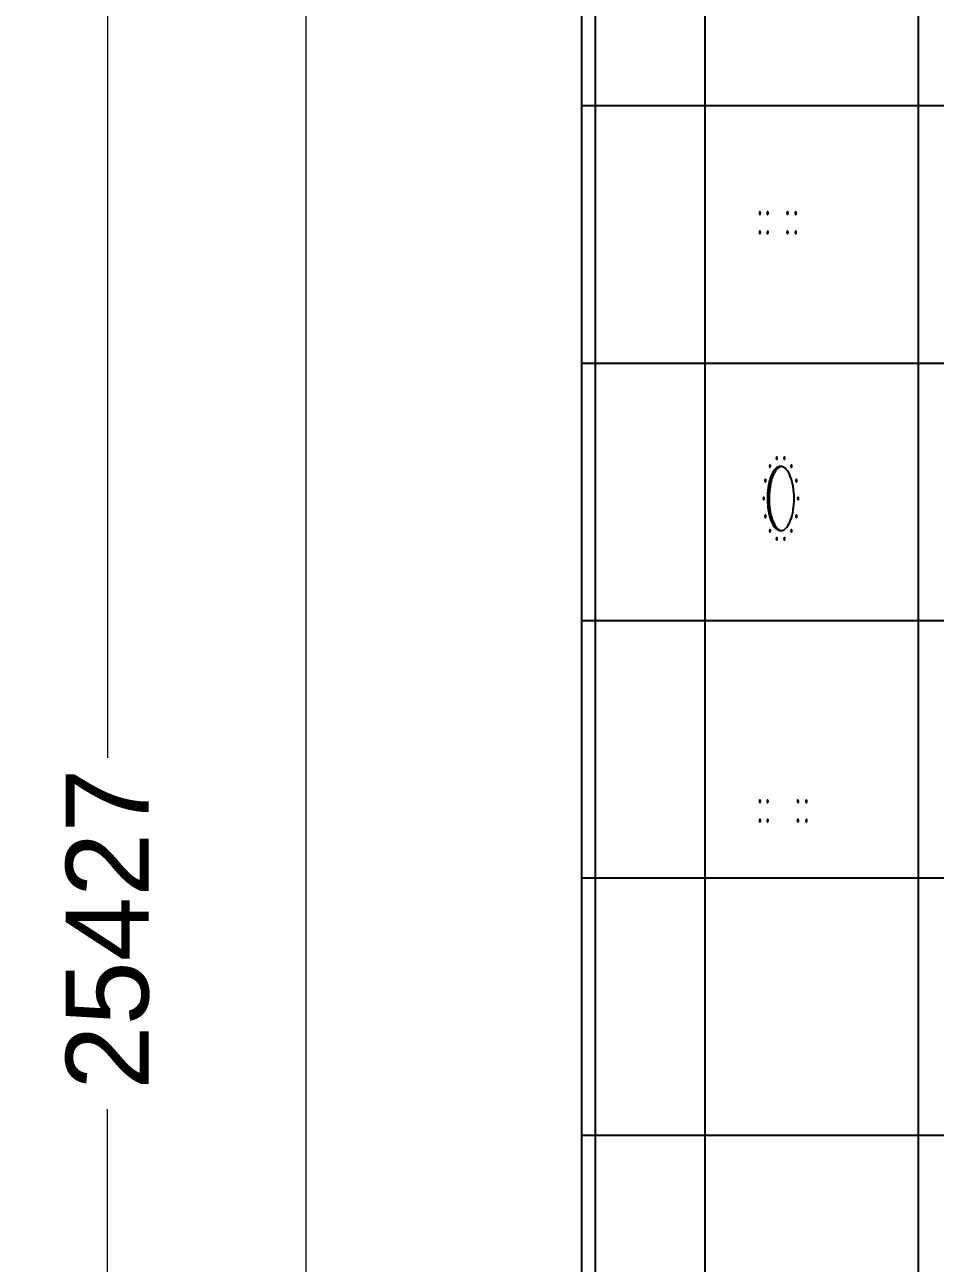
# Model space of a CAD drawing. Header units: millimetres. Extents: x 0 to 126150, y 0 to 89100.
# Drawn here: x 61402 to 66354, y 43516 to 50253 of the extents above; entities that cross this region are included whole.
import ezdxf

# ---------------------------------------------------------------- set-up
doc = ezdxf.new("R2010")
doc.units = ezdxf.units.MM
doc.header["$LTSCALE"] = 150
doc.layers.add('Dimension', color=7, linetype='Continuous', lineweight=18, true_color=0x969696)
doc.layers.add('Visible', color=7, linetype='Continuous', lineweight=25)
doc.layers.add('Visible Narrow', color=7, linetype='Continuous', lineweight=18)
doc.styles.add('Title', font='arial.ttf')
doc.dimstyles.new('Default - Method 2b', dxfattribs={"dimscale": 150, "dimtxt": 3, "dimasz": 2.5, "dimexe": 3, "dimexo": 0.5, "dimgap": 0.7, "dimtad": 0, "dimtoh": 1, "dimdec": 1, "dimrnd": 1e-08, "dimtxsty": 'Title', "dimcen": 0.09, "dimdle": 10, "dimclrd": 256, "dimclre": 256, "dimclrt": 7, "dimadec": 0, "dimazin": 2, "dimtfac": 0.833333, "dimtdec": 1, "dimtmove": 0, "dimatfit": 3, "dimfxl": 1, "dimtolj": 1, "dimlwd": -1, "dimlwe": -1, "dimarcsym": 0})

# ---------------------------------------------------------------- blocks, each defined once
blk = doc.blocks.new('*D27')
at = {"layer": 'Defpoints', "color": 0, "transparency": 16777216}
for p in [(62931.5, 53299.7), (64177.6, 53299.7), (64431.5, 31563.2)]:
    blk.add_point(p, dxfattribs=at)
at = {"layer": 'Dimension', "transparency": 16777216}
for p, q in [((64102.6, 53299.7), (62481.5, 53299.7)), ((62931.5, 52924.7), (62931.5, 43400.3)), ((62931.5, 31938.2), (62931.5, 41489.1)), ((64356.5, 31563.2), (62481.5, 31563.2))]:
    blk.add_line(p, q, dxfattribs=at)
for points in [[(62869, 52924.7), (62994, 52924.7), (62931.5, 53299.7)], [(62869, 31938.2), (62994, 31938.2), (62931.5, 31563.2)]]:
    blk.add_solid(points, dxfattribs=at)
at = {"layer": 'Dimension', "color": 7, "transparency": 16777216, "insert": (63161.4, 41594.1), "char_height": 450, "attachment_point": 7, "rotation": 90, "style": 'Title'}
blk.add_mtext('\\A1;21737', dxfattribs=at)
blk = doc.blocks.new('*D29')
at = {"layer": 'Defpoints', "color": 0, "transparency": 16777216}
for p in [(73851.7, 56989.7), (61851.7, 31563.2), (64431.5, 31563.2)]:
    blk.add_point(p, dxfattribs=at)
at = {"layer": 'Dimension', "transparency": 16777216}
for p, q in [((73776.7, 56989.7), (61401.7, 56989.7)), ((61851.7, 56614.7), (61851.7, 46266.2)), ((61851.7, 31938.2), (61851.7, 44355)), ((64356.5, 31563.2), (61401.7, 31563.2))]:
    blk.add_line(p, q, dxfattribs=at)
for points in [[(61789.2, 56614.7), (61914.2, 56614.7), (61851.7, 56989.7)], [(61789.2, 31938.2), (61914.2, 31938.2), (61851.7, 31563.2)]]:
    blk.add_solid(points, dxfattribs=at)
at = {"layer": 'Dimension', "color": 7, "transparency": 16777216, "insert": (62081.4, 44460), "char_height": 450, "attachment_point": 7, "rotation": 90, "style": 'Title'}
blk.add_mtext('\\A1;25427', dxfattribs=at)

msp = doc.modelspace()

# ---------------------------------------------------------------- linework, layer by layer
at = {"layer": 'Visible'}
for p, q in [((64431.5, 31821.22), (64431.5, 53224.72)), ((64506.71, 31563.22), (64506.71, 53224.72)), ((65102.28, 31563.22), (65102.28, 53224.72)), ((66263.45, 31563.22), (66263.45, 53224.72)), ((64431.5, 49813.22), (88331.5, 49813.22)), ((64431.5, 48413.22), (88331.5, 48413.22)), ((64431.5, 47013.22), (88331.5, 47013.22)), ((64431.5, 45613.22), (88331.5, 45613.22)), ((64431.5, 44213.22), (88331.5, 44213.22))]:
    msp.add_line(p, q, dxfattribs=at)
for points, knots in [([(65397.99, 49228.72), (65397.99, 49230.66), (65398.32, 49232.58), (65398.88, 49233.89), (65399.45, 49235.19), (65400.23, 49235.86), (65400.99, 49235.7), (65401.74, 49235.53), (65402.47, 49234.53), (65402.93, 49233.01), (65403.4, 49231.5), (65403.6, 49229.48), (65403.48, 49227.59), (65403.35, 49225.68), (65402.9, 49223.92), (65402.26, 49222.86), (65401.62, 49221.81), (65400.81, 49221.47), (65400.08, 49221.93), (65399.34, 49222.4), (65398.69, 49223.68), (65398.32, 49225.37), (65398.1, 49226.39), (65397.99, 49227.56), (65397.99, 49228.72)], [-3.1415927, -3.1415927, -3.1415927, -3.1415927, -2.3112322, -2.3112322, -2.3112322, -1.484034, -1.484034, -1.484034, -0.6595887, -0.6595887, -0.6595887, 0.1625537, 0.1625537, 0.1625537, 0.9916125, 0.9916125, 0.9916125, 1.8151462, 1.8151462, 1.8151462, 2.6417736, 2.6417736, 2.6417736, 3.1415927, 3.1415927, 3.1415927, 3.1415927]), ([(65439.79, 49228.72), (65439.79, 49230.66), (65440.14, 49232.58), (65440.71, 49233.89), (65441.28, 49235.19), (65442.08, 49235.86), (65442.86, 49235.7), (65443.63, 49235.53), (65444.37, 49234.53), (65444.84, 49233.01), (65445.31, 49231.5), (65445.52, 49229.48), (65445.4, 49227.59), (65445.27, 49225.68), (65444.81, 49223.92), (65444.16, 49222.86), (65443.51, 49221.81), (65442.68, 49221.47), (65441.93, 49221.93), (65441.18, 49222.4), (65440.51, 49223.68), (65440.14, 49225.37), (65439.91, 49226.39), (65439.79, 49227.56), (65439.79, 49228.72)], [-3.1415927, -3.1415927, -3.1415927, -3.1415927, -2.3112322, -2.3112322, -2.3112322, -1.484034, -1.484034, -1.484034, -0.6595887, -0.6595887, -0.6595887, 0.1625537, 0.1625537, 0.1625537, 0.9916125, 0.9916125, 0.9916125, 1.8151462, 1.8151462, 1.8151462, 2.6417736, 2.6417736, 2.6417736, 3.1415927, 3.1415927, 3.1415927, 3.1415927]), ([(65547.68, 49228.72), (65547.68, 49230.66), (65548.04, 49232.58), (65548.64, 49233.89), (65549.24, 49235.19), (65550.08, 49235.86), (65550.89, 49235.7), (65551.7, 49235.53), (65552.48, 49234.53), (65552.98, 49233.01), (65553.47, 49231.5), (65553.69, 49229.48), (65553.56, 49227.59), (65553.43, 49225.68), (65552.94, 49223.92), (65552.26, 49222.86), (65551.58, 49221.81), (65550.71, 49221.47), (65549.92, 49221.93), (65549.13, 49222.4), (65548.43, 49223.68), (65548.04, 49225.37), (65547.8, 49226.39), (65547.68, 49227.56), (65547.68, 49228.72)], [-3.1415927, -3.1415927, -3.1415927, -3.1415927, -2.3112322, -2.3112322, -2.3112322, -1.484034, -1.484034, -1.484034, -0.6595887, -0.6595887, -0.6595887, 0.1625537, 0.1625537, 0.1625537, 0.9916125, 0.9916125, 0.9916125, 1.8151462, 1.8151462, 1.8151462, 2.6417736, 2.6417736, 2.6417736, 3.1415927, 3.1415927, 3.1415927, 3.1415927]), ([(65592.43, 49228.72), (65592.43, 49230.66), (65592.79, 49232.58), (65593.41, 49233.89), (65594.02, 49235.19), (65594.87, 49235.86), (65595.7, 49235.7), (65596.52, 49235.53), (65597.31, 49234.53), (65597.82, 49233.01), (65598.33, 49231.5), (65598.55, 49229.48), (65598.41, 49227.59), (65598.28, 49225.68), (65597.79, 49223.92), (65597.09, 49222.86), (65596.4, 49221.81), (65595.51, 49221.47), (65594.71, 49221.93), (65593.9, 49222.4), (65593.19, 49223.68), (65592.79, 49225.37), (65592.55, 49226.39), (65592.43, 49227.56), (65592.43, 49228.72)], [-3.1415927, -3.1415927, -3.1415927, -3.1415927, -2.3112322, -2.3112322, -2.3112322, -1.484034, -1.484034, -1.484034, -0.6595887, -0.6595887, -0.6595887, 0.1625537, 0.1625537, 0.1625537, 0.9916125, 0.9916125, 0.9916125, 1.8151462, 1.8151462, 1.8151462, 2.6417736, 2.6417736, 2.6417736, 3.1415927, 3.1415927, 3.1415927, 3.1415927]), ([(65397.99, 49123.72), (65397.99, 49125.66), (65398.32, 49127.58), (65398.88, 49128.89), (65399.45, 49130.19), (65400.23, 49130.86), (65400.99, 49130.7), (65401.74, 49130.53), (65402.47, 49129.53), (65402.93, 49128.01), (65403.4, 49126.5), (65403.6, 49124.48), (65403.48, 49122.59), (65403.35, 49120.68), (65402.9, 49118.92), (65402.26, 49117.86), (65401.62, 49116.81), (65400.81, 49116.47), (65400.08, 49116.93), (65399.34, 49117.4), (65398.69, 49118.68), (65398.32, 49120.37), (65398.1, 49121.39), (65397.99, 49122.56), (65397.99, 49123.72)], [-3.1415927, -3.1415927, -3.1415927, -3.1415927, -2.3112322, -2.3112322, -2.3112322, -1.484034, -1.484034, -1.484034, -0.6595887, -0.6595887, -0.6595887, 0.1625537, 0.1625537, 0.1625537, 0.9916125, 0.9916125, 0.9916125, 1.8151462, 1.8151462, 1.8151462, 2.6417736, 2.6417736, 2.6417736, 3.1415927, 3.1415927, 3.1415927, 3.1415927]), ([(65439.79, 49123.72), (65439.79, 49125.66), (65440.14, 49127.58), (65440.71, 49128.89), (65441.28, 49130.19), (65442.08, 49130.86), (65442.86, 49130.7), (65443.63, 49130.53), (65444.37, 49129.53), (65444.84, 49128.01), (65445.31, 49126.5), (65445.52, 49124.48), (65445.4, 49122.59), (65445.27, 49120.68), (65444.81, 49118.92), (65444.16, 49117.86), (65443.51, 49116.81), (65442.68, 49116.47), (65441.93, 49116.93), (65441.18, 49117.4), (65440.51, 49118.68), (65440.14, 49120.37), (65439.91, 49121.39), (65439.79, 49122.56), (65439.79, 49123.72)], [-3.1415927, -3.1415927, -3.1415927, -3.1415927, -2.3112322, -2.3112322, -2.3112322, -1.484034, -1.484034, -1.484034, -0.6595887, -0.6595887, -0.6595887, 0.1625537, 0.1625537, 0.1625537, 0.9916125, 0.9916125, 0.9916125, 1.8151462, 1.8151462, 1.8151462, 2.6417736, 2.6417736, 2.6417736, 3.1415927, 3.1415927, 3.1415927, 3.1415927]), ([(65547.68, 49123.72), (65547.68, 49125.66), (65548.04, 49127.58), (65548.64, 49128.89), (65549.24, 49130.19), (65550.08, 49130.86), (65550.89, 49130.7), (65551.7, 49130.53), (65552.48, 49129.53), (65552.98, 49128.01), (65553.47, 49126.5), (65553.69, 49124.48), (65553.56, 49122.59), (65553.43, 49120.68), (65552.94, 49118.92), (65552.26, 49117.86), (65551.58, 49116.81), (65550.71, 49116.47), (65549.92, 49116.93), (65549.13, 49117.4), (65548.43, 49118.68), (65548.04, 49120.37), (65547.8, 49121.39), (65547.68, 49122.56), (65547.68, 49123.72)], [-3.1415927, -3.1415927, -3.1415927, -3.1415927, -2.3112322, -2.3112322, -2.3112322, -1.484034, -1.484034, -1.484034, -0.6595887, -0.6595887, -0.6595887, 0.1625537, 0.1625537, 0.1625537, 0.9916125, 0.9916125, 0.9916125, 1.8151462, 1.8151462, 1.8151462, 2.6417736, 2.6417736, 2.6417736, 3.1415927, 3.1415927, 3.1415927, 3.1415927]), ([(65592.43, 49123.72), (65592.43, 49125.66), (65592.79, 49127.58), (65593.41, 49128.89), (65594.02, 49130.19), (65594.87, 49130.86), (65595.7, 49130.7), (65596.52, 49130.53), (65597.31, 49129.53), (65597.82, 49128.01), (65598.33, 49126.5), (65598.55, 49124.48), (65598.41, 49122.59), (65598.28, 49120.68), (65597.79, 49118.92), (65597.09, 49117.86), (65596.4, 49116.81), (65595.51, 49116.47), (65594.71, 49116.93), (65593.9, 49117.4), (65593.19, 49118.68), (65592.79, 49120.37), (65592.55, 49121.39), (65592.43, 49122.56), (65592.43, 49123.72)], [-3.1415927, -3.1415927, -3.1415927, -3.1415927, -2.3112322, -2.3112322, -2.3112322, -1.484034, -1.484034, -1.484034, -0.6595887, -0.6595887, -0.6595887, 0.1625537, 0.1625537, 0.1625537, 0.9916125, 0.9916125, 0.9916125, 1.8151462, 1.8151462, 1.8151462, 2.6417736, 2.6417736, 2.6417736, 3.1415927, 3.1415927, 3.1415927, 3.1415927]), ([(65495.06, 47895.58), (65495.06, 47893.75), (65494.72, 47891.93), (65494.16, 47890.72), (65493.59, 47889.51), (65492.81, 47888.91), (65492.07, 47889.13), (65491.32, 47889.34), (65490.62, 47890.35), (65490.19, 47891.84), (65489.76, 47893.32), (65489.6, 47895.26), (65489.77, 47897.03), (65489.94, 47898.81), (65490.43, 47900.4), (65491.09, 47901.28), (65491.75, 47902.15), (65492.56, 47902.32), (65493.26, 47901.72), (65493.97, 47901.12), (65494.57, 47899.76), (65494.85, 47898.08), (65494.99, 47897.29), (65495.06, 47896.44), (65495.06, 47895.58)], [-3.1415927, -3.1415927, -3.1415927, -3.1415927, -2.2957048, -2.2957048, -2.2957048, -1.4530944, -1.4530944, -1.4530944, -0.613329, -0.613329, -0.613329, 0.224071, 0.224071, 0.224071, 1.0681507, 1.0681507, 1.0681507, 1.9066573, 1.9066573, 1.9066573, 2.7474911, 2.7474911, 2.7474911, 3.1415927, 3.1415927, 3.1415927, 3.1415927]), ([(65536.76, 47895.58), (65536.76, 47893.75), (65536.41, 47891.93), (65535.84, 47890.72), (65535.26, 47889.51), (65534.47, 47888.91), (65533.71, 47889.13), (65532.95, 47889.34), (65532.24, 47890.35), (65531.8, 47891.84), (65531.36, 47893.32), (65531.2, 47895.26), (65531.37, 47897.03), (65531.54, 47898.81), (65532.04, 47900.4), (65532.71, 47901.28), (65533.38, 47902.15), (65534.21, 47902.32), (65534.93, 47901.72), (65535.65, 47901.12), (65536.25, 47899.76), (65536.55, 47898.08), (65536.68, 47897.29), (65536.76, 47896.44), (65536.76, 47895.58)], [-3.1415927, -3.1415927, -3.1415927, -3.1415927, -2.2957048, -2.2957048, -2.2957048, -1.4530944, -1.4530944, -1.4530944, -0.613329, -0.613329, -0.613329, 0.224071, 0.224071, 0.224071, 1.0681507, 1.0681507, 1.0681507, 1.9066573, 1.9066573, 1.9066573, 2.7474911, 2.7474911, 2.7474911, 3.1415927, 3.1415927, 3.1415927, 3.1415927]), ([(65587.05, 47676.22), (65587.05, 47654.88), (65585.36, 47633.54), (65582.09, 47613.61), (65578.78, 47593.47), (65573.87, 47574.77), (65567.71, 47558.78), (65561.59, 47542.92), (65554.26, 47529.73), (65546.21, 47520.07), (65538.16, 47510.42), (65529.4, 47504.31), (65520.53, 47502.13), (65511.66, 47499.96), (65502.68, 47501.72), (65494.17, 47507.3), (65485.67, 47512.88), (65477.64, 47522.28), (65470.6, 47534.88), (65463.56, 47547.48), (65457.51, 47563.26), (65452.81, 47581.2), (65448.12, 47599.13), (65444.79, 47619.2), (65443.01, 47640.09), (65441.24, 47660.98), (65441.02, 47682.67), (65442.37, 47703.75), (65443.75, 47725.23), (65446.76, 47746.07), (65451.21, 47764.83), (65455.59, 47783.27), (65461.36, 47799.69), (65468.17, 47813.03), (65474.98, 47826.35), (65482.83, 47836.58), (65491.21, 47843.04), (65499.6, 47849.49), (65508.52, 47852.18), (65517.4, 47850.92), (65526.57, 47849.62), (65535.69, 47844.12), (65544.11, 47834.79), (65552.27, 47825.75), (65559.77, 47813.12), (65566.08, 47797.74), (65572.7, 47781.63), (65578.01, 47762.51), (65581.6, 47741.75), (65585.19, 47720.99), (65587.05, 47698.61), (65587.05, 47676.22)], [-3.1415927, -3.1415927, -3.1415927, -3.1415927, -2.7757186, -2.7757186, -2.7757186, -2.4058867, -2.4058867, -2.4058867, -2.0392319, -2.0392319, -2.0392319, -1.6727765, -1.6727765, -1.6727765, -1.3064473, -1.3064473, -1.3064473, -0.9401796, -0.9401796, -0.9401796, -0.5739996, -0.5739996, -0.5739996, -0.2079639, -0.2079639, -0.2079639, 0.1579467, 0.1579467, 0.1579467, 0.5309025, 0.5309025, 0.5309025, 0.897461, 0.897461, 0.897461, 1.2637139, 1.2637139, 1.2637139, 1.6297027, 1.6297027, 1.6297027, 2.0076752, 2.0076752, 2.0076752, 2.3739934, 2.3739934, 2.3739934, 2.757793, 2.757793, 2.757793, 3.1415927, 3.1415927, 3.1415927, 3.1415927]), ([(65517.66, 47850.87), (65512.79, 47850.14), (65507.96, 47848.22), (65503.28, 47845.14), (65494.78, 47839.56), (65486.76, 47830.15), (65479.72, 47817.55), (65472.69, 47804.95), (65466.64, 47789.17), (65461.95, 47771.22), (65457.27, 47753.29), (65453.94, 47733.21), (65452.16, 47712.32), (65450.39, 47691.43), (65450.17, 47669.73), (65451.53, 47648.64), (65452.91, 47627.16), (65455.92, 47606.33), (65460.37, 47587.58), (65464.75, 47569.14), (65470.51, 47552.72), (65477.32, 47539.39), (65484.13, 47526.07), (65491.97, 47515.85), (65500.35, 47509.39), (65505.94, 47505.09), (65511.77, 47502.47), (65517.66, 47501.57)], [-1.5082497, -1.5082497, -1.5082497, -1.5082497, -1.3063564, -1.3063564, -1.3063564, -0.9400681, -0.9400681, -0.9400681, -0.5738422, -0.5738422, -0.5738422, -0.2077385, -0.2077385, -0.2077385, 0.1582486, 0.1582486, 0.1582486, 0.5311666, 0.5311666, 0.5311666, 0.8977579, 0.8977579, 0.8977579, 1.2640219, 1.2640219, 1.2640219, 1.5082497, 1.5082497, 1.5082497, 1.5082497]), ([(65458.15, 47852.14), (65458.15, 47850.3), (65457.82, 47848.48), (65457.26, 47847.27), (65456.71, 47846.06), (65455.94, 47845.47), (65455.2, 47845.68), (65454.47, 47845.89), (65453.79, 47846.91), (65453.36, 47848.39), (65452.94, 47849.88), (65452.78, 47851.81), (65452.95, 47853.58), (65453.11, 47855.36), (65453.6, 47856.95), (65454.25, 47857.83), (65454.89, 47858.71), (65455.69, 47858.87), (65456.38, 47858.27), (65457.08, 47857.67), (65457.66, 47856.31), (65457.95, 47854.63), (65458.08, 47853.84), (65458.15, 47852.99), (65458.15, 47852.14)], [-3.1415927, -3.1415927, -3.1415927, -3.1415927, -2.2957048, -2.2957048, -2.2957048, -1.4530944, -1.4530944, -1.4530944, -0.613329, -0.613329, -0.613329, 0.224071, 0.224071, 0.224071, 1.0681507, 1.0681507, 1.0681507, 1.9066573, 1.9066573, 1.9066573, 2.7474911, 2.7474911, 2.7474911, 3.1415927, 3.1415927, 3.1415927, 3.1415927]), ([(65574.98, 47852.14), (65574.98, 47850.3), (65574.63, 47848.48), (65574.04, 47847.27), (65573.46, 47846.06), (65572.65, 47845.47), (65571.88, 47845.68), (65571.1, 47845.89), (65570.38, 47846.91), (65569.93, 47848.39), (65569.49, 47849.88), (65569.33, 47851.81), (65569.5, 47853.58), (65569.67, 47855.36), (65570.18, 47856.95), (65570.87, 47857.83), (65571.54, 47858.71), (65572.38, 47858.87), (65573.11, 47858.27), (65573.85, 47857.67), (65574.46, 47856.31), (65574.76, 47854.63), (65574.9, 47853.84), (65574.98, 47852.99), (65574.98, 47852.14)], [-3.1415927, -3.1415927, -3.1415927, -3.1415927, -2.2957048, -2.2957048, -2.2957048, -1.4530944, -1.4530944, -1.4530944, -0.613329, -0.613329, -0.613329, 0.224071, 0.224071, 0.224071, 1.0681507, 1.0681507, 1.0681507, 1.9066573, 1.9066573, 1.9066573, 2.7474911, 2.7474911, 2.7474911, 3.1415927, 3.1415927, 3.1415927, 3.1415927]), ([(65432.97, 47773.85), (65432.97, 47772.01), (65432.64, 47770.2), (65432.09, 47768.98), (65431.55, 47767.77), (65430.79, 47767.18), (65430.06, 47767.39), (65429.34, 47767.61), (65428.66, 47768.62), (65428.24, 47770.11), (65427.82, 47771.59), (65427.67, 47773.52), (65427.83, 47775.29), (65427.99, 47777.07), (65428.47, 47778.66), (65429.11, 47779.54), (65429.75, 47780.42), (65430.54, 47780.58), (65431.22, 47779.98), (65431.91, 47779.38), (65432.49, 47778.02), (65432.77, 47776.34), (65432.9, 47775.55), (65432.97, 47774.7), (65432.97, 47773.85)], [-3.1415927, -3.1415927, -3.1415927, -3.1415927, -2.2957048, -2.2957048, -2.2957048, -1.4530944, -1.4530944, -1.4530944, -0.613329, -0.613329, -0.613329, 0.224071, 0.224071, 0.224071, 1.0681507, 1.0681507, 1.0681507, 1.9066573, 1.9066573, 1.9066573, 2.7474911, 2.7474911, 2.7474911, 3.1415927, 3.1415927, 3.1415927, 3.1415927]), ([(65601.78, 47773.85), (65601.78, 47772.01), (65601.43, 47770.2), (65600.84, 47768.98), (65600.25, 47767.77), (65599.43, 47767.18), (65598.65, 47767.39), (65597.87, 47767.61), (65597.14, 47768.62), (65596.69, 47770.11), (65596.24, 47771.59), (65596.07, 47773.52), (65596.25, 47775.29), (65596.42, 47777.07), (65596.94, 47778.66), (65597.63, 47779.54), (65598.32, 47780.42), (65599.16, 47780.58), (65599.9, 47779.98), (65600.65, 47779.38), (65601.27, 47778.02), (65601.57, 47776.34), (65601.71, 47775.55), (65601.78, 47774.7), (65601.78, 47773.85)], [-3.1415927, -3.1415927, -3.1415927, -3.1415927, -2.2957048, -2.2957048, -2.2957048, -1.4530944, -1.4530944, -1.4530944, -0.613329, -0.613329, -0.613329, 0.224071, 0.224071, 0.224071, 1.0681507, 1.0681507, 1.0681507, 1.9066573, 1.9066573, 1.9066573, 2.7474911, 2.7474911, 2.7474911, 3.1415927, 3.1415927, 3.1415927, 3.1415927]), ([(65424.06, 47676.22), (65424.06, 47674.39), (65423.73, 47672.57), (65423.18, 47671.36), (65422.64, 47670.15), (65421.88, 47669.55), (65421.16, 47669.77), (65420.44, 47669.98), (65419.76, 47670.99), (65419.35, 47672.48), (65418.93, 47673.97), (65418.78, 47675.9), (65418.94, 47677.67), (65419.1, 47679.45), (65419.58, 47681.04), (65420.22, 47681.92), (65420.85, 47682.79), (65421.63, 47682.96), (65422.32, 47682.36), (65423, 47681.76), (65423.58, 47680.4), (65423.86, 47678.72), (65423.99, 47677.93), (65424.06, 47677.08), (65424.06, 47676.22)], [-3.1415927, -3.1415927, -3.1415927, -3.1415927, -2.2957048, -2.2957048, -2.2957048, -1.4530944, -1.4530944, -1.4530944, -0.613329, -0.613329, -0.613329, 0.224071, 0.224071, 0.224071, 1.0681507, 1.0681507, 1.0681507, 1.9066573, 1.9066573, 1.9066573, 2.7474911, 2.7474911, 2.7474911, 3.1415927, 3.1415927, 3.1415927, 3.1415927]), ([(65611.42, 47676.22), (65611.42, 47674.39), (65611.07, 47672.57), (65610.48, 47671.36), (65609.88, 47670.15), (65609.06, 47669.55), (65608.28, 47669.77), (65607.5, 47669.98), (65606.76, 47670.99), (65606.31, 47672.48), (65605.86, 47673.97), (65605.69, 47675.9), (65605.87, 47677.67), (65606.04, 47679.45), (65606.56, 47681.04), (65607.25, 47681.92), (65607.94, 47682.79), (65608.79, 47682.96), (65609.54, 47682.36), (65610.28, 47681.76), (65610.9, 47680.4), (65611.21, 47678.72), (65611.35, 47677.93), (65611.42, 47677.08), (65611.42, 47676.22)], [-3.1415927, -3.1415927, -3.1415927, -3.1415927, -2.2957048, -2.2957048, -2.2957048, -1.4530944, -1.4530944, -1.4530944, -0.613329, -0.613329, -0.613329, 0.224071, 0.224071, 0.224071, 1.0681507, 1.0681507, 1.0681507, 1.9066573, 1.9066573, 1.9066573, 2.7474911, 2.7474911, 2.7474911, 3.1415927, 3.1415927, 3.1415927, 3.1415927]), ([(65432.97, 47578.6), (65432.97, 47576.77), (65432.64, 47574.95), (65432.09, 47573.73), (65431.55, 47572.52), (65430.79, 47571.93), (65430.06, 47572.14), (65429.34, 47572.36), (65428.66, 47573.37), (65428.24, 47574.86), (65427.82, 47576.34), (65427.67, 47578.27), (65427.83, 47580.04), (65427.99, 47581.83), (65428.47, 47583.41), (65429.11, 47584.3), (65429.75, 47585.17), (65430.54, 47585.33), (65431.22, 47584.74), (65431.91, 47584.14), (65432.49, 47582.78), (65432.77, 47581.1), (65432.9, 47580.31), (65432.97, 47579.45), (65432.97, 47578.6)], [-3.1415927, -3.1415927, -3.1415927, -3.1415927, -2.2957048, -2.2957048, -2.2957048, -1.4530944, -1.4530944, -1.4530944, -0.613329, -0.613329, -0.613329, 0.224071, 0.224071, 0.224071, 1.0681507, 1.0681507, 1.0681507, 1.9066573, 1.9066573, 1.9066573, 2.7474911, 2.7474911, 2.7474911, 3.1415927, 3.1415927, 3.1415927, 3.1415927]), ([(65601.78, 47578.6), (65601.78, 47576.77), (65601.43, 47574.95), (65600.84, 47573.73), (65600.25, 47572.52), (65599.43, 47571.93), (65598.65, 47572.14), (65597.87, 47572.36), (65597.14, 47573.37), (65596.69, 47574.86), (65596.24, 47576.34), (65596.07, 47578.27), (65596.25, 47580.04), (65596.42, 47581.83), (65596.94, 47583.41), (65597.63, 47584.3), (65598.32, 47585.17), (65599.16, 47585.33), (65599.9, 47584.74), (65600.65, 47584.14), (65601.27, 47582.78), (65601.57, 47581.1), (65601.71, 47580.31), (65601.78, 47579.45), (65601.78, 47578.6)], [-3.1415927, -3.1415927, -3.1415927, -3.1415927, -2.2957048, -2.2957048, -2.2957048, -1.4530944, -1.4530944, -1.4530944, -0.613329, -0.613329, -0.613329, 0.224071, 0.224071, 0.224071, 1.0681507, 1.0681507, 1.0681507, 1.9066573, 1.9066573, 1.9066573, 2.7474911, 2.7474911, 2.7474911, 3.1415927, 3.1415927, 3.1415927, 3.1415927]), ([(65458.15, 47500.31), (65458.15, 47498.48), (65457.82, 47496.66), (65457.26, 47495.45), (65456.71, 47494.23), (65455.94, 47493.64), (65455.2, 47493.86), (65454.47, 47494.07), (65453.79, 47495.08), (65453.36, 47496.57), (65452.94, 47498.05), (65452.78, 47499.99), (65452.95, 47501.76), (65453.11, 47503.54), (65453.6, 47505.13), (65454.25, 47506.01), (65454.89, 47506.88), (65455.69, 47507.05), (65456.38, 47506.45), (65457.08, 47505.85), (65457.66, 47504.49), (65457.95, 47502.81), (65458.08, 47502.02), (65458.15, 47501.16), (65458.15, 47500.31)], [-3.1415927, -3.1415927, -3.1415927, -3.1415927, -2.2957048, -2.2957048, -2.2957048, -1.4530944, -1.4530944, -1.4530944, -0.613329, -0.613329, -0.613329, 0.224071, 0.224071, 0.224071, 1.0681507, 1.0681507, 1.0681507, 1.9066573, 1.9066573, 1.9066573, 2.7474911, 2.7474911, 2.7474911, 3.1415927, 3.1415927, 3.1415927, 3.1415927]), ([(65574.98, 47500.31), (65574.98, 47498.48), (65574.63, 47496.66), (65574.04, 47495.45), (65573.46, 47494.23), (65572.65, 47493.64), (65571.88, 47493.86), (65571.1, 47494.07), (65570.38, 47495.08), (65569.93, 47496.57), (65569.49, 47498.05), (65569.33, 47499.99), (65569.5, 47501.76), (65569.67, 47503.54), (65570.18, 47505.13), (65570.87, 47506.01), (65571.54, 47506.88), (65572.38, 47507.05), (65573.11, 47506.45), (65573.85, 47505.85), (65574.46, 47504.49), (65574.76, 47502.81), (65574.9, 47502.02), (65574.98, 47501.16), (65574.98, 47500.31)], [-3.1415927, -3.1415927, -3.1415927, -3.1415927, -2.2957048, -2.2957048, -2.2957048, -1.4530944, -1.4530944, -1.4530944, -0.613329, -0.613329, -0.613329, 0.224071, 0.224071, 0.224071, 1.0681507, 1.0681507, 1.0681507, 1.9066573, 1.9066573, 1.9066573, 2.7474911, 2.7474911, 2.7474911, 3.1415927, 3.1415927, 3.1415927, 3.1415927]), ([(65495.06, 47456.86), (65495.06, 47455.03), (65494.72, 47453.21), (65494.16, 47452), (65493.59, 47450.79), (65492.81, 47450.19), (65492.07, 47450.41), (65491.32, 47450.62), (65490.62, 47451.63), (65490.19, 47453.12), (65489.76, 47454.61), (65489.6, 47456.54), (65489.77, 47458.31), (65489.94, 47460.09), (65490.43, 47461.68), (65491.09, 47462.56), (65491.75, 47463.44), (65492.56, 47463.6), (65493.26, 47463), (65493.97, 47462.4), (65494.57, 47461.04), (65494.85, 47459.36), (65494.99, 47458.57), (65495.06, 47457.72), (65495.06, 47456.86)], [-3.1415927, -3.1415927, -3.1415927, -3.1415927, -2.2957048, -2.2957048, -2.2957048, -1.4530944, -1.4530944, -1.4530944, -0.613329, -0.613329, -0.613329, 0.224071, 0.224071, 0.224071, 1.0681507, 1.0681507, 1.0681507, 1.9066573, 1.9066573, 1.9066573, 2.7474911, 2.7474911, 2.7474911, 3.1415927, 3.1415927, 3.1415927, 3.1415927]), ([(65536.76, 47456.86), (65536.76, 47455.03), (65536.41, 47453.21), (65535.84, 47452), (65535.26, 47450.79), (65534.47, 47450.19), (65533.71, 47450.41), (65532.95, 47450.62), (65532.24, 47451.63), (65531.8, 47453.12), (65531.36, 47454.61), (65531.2, 47456.54), (65531.37, 47458.31), (65531.54, 47460.09), (65532.04, 47461.68), (65532.71, 47462.56), (65533.38, 47463.44), (65534.21, 47463.6), (65534.93, 47463), (65535.65, 47462.4), (65536.25, 47461.04), (65536.55, 47459.36), (65536.68, 47458.57), (65536.76, 47457.72), (65536.76, 47456.86)], [-3.1415927, -3.1415927, -3.1415927, -3.1415927, -2.2957048, -2.2957048, -2.2957048, -1.4530944, -1.4530944, -1.4530944, -0.613329, -0.613329, -0.613329, 0.224071, 0.224071, 0.224071, 1.0681507, 1.0681507, 1.0681507, 1.9066573, 1.9066573, 1.9066573, 2.7474911, 2.7474911, 2.7474911, 3.1415927, 3.1415927, 3.1415927, 3.1415927]), ([(65403.51, 46028.72), (65403.51, 46026.79), (65403.18, 46024.86), (65402.61, 46023.56), (65402.05, 46022.25), (65401.27, 46021.58), (65400.51, 46021.75), (65399.75, 46021.92), (65399.03, 46022.91), (65398.57, 46024.43), (65398.1, 46025.95), (65397.9, 46027.96), (65398.02, 46029.86), (65398.15, 46031.76), (65398.6, 46033.52), (65399.24, 46034.58), (65399.87, 46035.63), (65400.68, 46035.98), (65401.42, 46035.52), (65402.15, 46035.05), (65402.81, 46033.77), (65403.17, 46032.08), (65403.39, 46031.05), (65403.51, 46029.89), (65403.51, 46028.72)], [-3.1415927, -3.1415927, -3.1415927, -3.1415927, -2.3112322, -2.3112322, -2.3112322, -1.484034, -1.484034, -1.484034, -0.6595887, -0.6595887, -0.6595887, 0.1625537, 0.1625537, 0.1625537, 0.9916125, 0.9916125, 0.9916125, 1.8151462, 1.8151462, 1.8151462, 2.6417736, 2.6417736, 2.6417736, 3.1415927, 3.1415927, 3.1415927, 3.1415927]), ([(65445.43, 46028.72), (65445.43, 46026.79), (65445.09, 46024.86), (65444.51, 46023.56), (65443.94, 46022.25), (65443.14, 46021.58), (65442.37, 46021.75), (65441.6, 46021.92), (65440.86, 46022.91), (65440.38, 46024.43), (65439.91, 46025.95), (65439.71, 46027.96), (65439.83, 46029.86), (65439.96, 46031.76), (65440.42, 46033.52), (65441.07, 46034.58), (65441.72, 46035.63), (65442.54, 46035.98), (65443.29, 46035.52), (65444.05, 46035.05), (65444.71, 46033.77), (65445.09, 46032.08), (65445.31, 46031.05), (65445.43, 46029.89), (65445.43, 46028.72)], [-3.1415927, -3.1415927, -3.1415927, -3.1415927, -2.3112322, -2.3112322, -2.3112322, -1.484034, -1.484034, -1.484034, -0.6595887, -0.6595887, -0.6595887, 0.1625537, 0.1625537, 0.1625537, 0.9916125, 0.9916125, 0.9916125, 1.8151462, 1.8151462, 1.8151462, 2.6417736, 2.6417736, 2.6417736, 3.1415927, 3.1415927, 3.1415927, 3.1415927]), ([(65610.68, 46028.72), (65610.68, 46026.79), (65610.31, 46024.86), (65609.69, 46023.56), (65609.07, 46022.25), (65608.21, 46021.58), (65607.38, 46021.75), (65606.55, 46021.92), (65605.76, 46022.91), (65605.25, 46024.43), (65604.74, 46025.95), (65604.52, 46027.96), (65604.66, 46029.86), (65604.79, 46031.76), (65605.29, 46033.52), (65605.99, 46034.58), (65606.68, 46035.63), (65607.57, 46035.98), (65608.38, 46035.52), (65609.19, 46035.05), (65609.91, 46033.77), (65610.31, 46032.08), (65610.55, 46031.05), (65610.68, 46029.89), (65610.68, 46028.72)], [-3.1415927, -3.1415927, -3.1415927, -3.1415927, -2.3112322, -2.3112322, -2.3112322, -1.484034, -1.484034, -1.484034, -0.6595887, -0.6595887, -0.6595887, 0.1625537, 0.1625537, 0.1625537, 0.9916125, 0.9916125, 0.9916125, 1.8151462, 1.8151462, 1.8151462, 2.6417736, 2.6417736, 2.6417736, 3.1415927, 3.1415927, 3.1415927, 3.1415927]), ([(65656.59, 46028.72), (65656.59, 46026.79), (65656.22, 46024.86), (65655.59, 46023.56), (65654.96, 46022.25), (65654.08, 46021.58), (65653.24, 46021.75), (65652.39, 46021.92), (65651.59, 46022.91), (65651.07, 46024.43), (65650.55, 46025.95), (65650.33, 46027.96), (65650.46, 46029.86), (65650.6, 46031.76), (65651.1, 46033.52), (65651.82, 46034.58), (65652.53, 46035.63), (65653.43, 46035.98), (65654.25, 46035.52), (65655.08, 46035.05), (65655.81, 46033.77), (65656.21, 46032.08), (65656.46, 46031.05), (65656.59, 46029.89), (65656.59, 46028.72)], [-3.1415927, -3.1415927, -3.1415927, -3.1415927, -2.3112322, -2.3112322, -2.3112322, -1.484034, -1.484034, -1.484034, -0.6595887, -0.6595887, -0.6595887, 0.1625537, 0.1625537, 0.1625537, 0.9916125, 0.9916125, 0.9916125, 1.8151462, 1.8151462, 1.8151462, 2.6417736, 2.6417736, 2.6417736, 3.1415927, 3.1415927, 3.1415927, 3.1415927]), ([(65403.51, 45923.72), (65403.51, 45921.79), (65403.18, 45919.86), (65402.61, 45918.56), (65402.05, 45917.25), (65401.27, 45916.58), (65400.51, 45916.75), (65399.75, 45916.92), (65399.03, 45917.91), (65398.57, 45919.43), (65398.1, 45920.95), (65397.9, 45922.96), (65398.02, 45924.86), (65398.15, 45926.76), (65398.6, 45928.52), (65399.24, 45929.58), (65399.87, 45930.63), (65400.68, 45930.98), (65401.42, 45930.52), (65402.15, 45930.05), (65402.81, 45928.77), (65403.17, 45927.08), (65403.39, 45926.05), (65403.51, 45924.89), (65403.51, 45923.72)], [-3.1415927, -3.1415927, -3.1415927, -3.1415927, -2.3112322, -2.3112322, -2.3112322, -1.484034, -1.484034, -1.484034, -0.6595887, -0.6595887, -0.6595887, 0.1625537, 0.1625537, 0.1625537, 0.9916125, 0.9916125, 0.9916125, 1.8151462, 1.8151462, 1.8151462, 2.6417736, 2.6417736, 2.6417736, 3.1415927, 3.1415927, 3.1415927, 3.1415927]), ([(65445.43, 45923.72), (65445.43, 45921.79), (65445.09, 45919.86), (65444.51, 45918.56), (65443.94, 45917.25), (65443.14, 45916.58), (65442.37, 45916.75), (65441.6, 45916.92), (65440.86, 45917.91), (65440.38, 45919.43), (65439.91, 45920.95), (65439.71, 45922.96), (65439.83, 45924.86), (65439.96, 45926.76), (65440.42, 45928.52), (65441.07, 45929.58), (65441.72, 45930.63), (65442.54, 45930.98), (65443.29, 45930.52), (65444.05, 45930.05), (65444.71, 45928.77), (65445.09, 45927.08), (65445.31, 45926.05), (65445.43, 45924.89), (65445.43, 45923.72)], [-3.1415927, -3.1415927, -3.1415927, -3.1415927, -2.3112322, -2.3112322, -2.3112322, -1.484034, -1.484034, -1.484034, -0.6595887, -0.6595887, -0.6595887, 0.1625537, 0.1625537, 0.1625537, 0.9916125, 0.9916125, 0.9916125, 1.8151462, 1.8151462, 1.8151462, 2.6417736, 2.6417736, 2.6417736, 3.1415927, 3.1415927, 3.1415927, 3.1415927]), ([(65610.68, 45923.72), (65610.68, 45921.79), (65610.31, 45919.86), (65609.69, 45918.56), (65609.07, 45917.25), (65608.21, 45916.58), (65607.38, 45916.75), (65606.55, 45916.92), (65605.76, 45917.91), (65605.25, 45919.43), (65604.74, 45920.95), (65604.52, 45922.96), (65604.66, 45924.86), (65604.79, 45926.76), (65605.29, 45928.52), (65605.99, 45929.58), (65606.68, 45930.63), (65607.57, 45930.98), (65608.38, 45930.52), (65609.19, 45930.05), (65609.91, 45928.77), (65610.31, 45927.08), (65610.55, 45926.05), (65610.68, 45924.89), (65610.68, 45923.72)], [-3.1415927, -3.1415927, -3.1415927, -3.1415927, -2.3112322, -2.3112322, -2.3112322, -1.484034, -1.484034, -1.484034, -0.6595887, -0.6595887, -0.6595887, 0.1625537, 0.1625537, 0.1625537, 0.9916125, 0.9916125, 0.9916125, 1.8151462, 1.8151462, 1.8151462, 2.6417736, 2.6417736, 2.6417736, 3.1415927, 3.1415927, 3.1415927, 3.1415927]), ([(65656.59, 45923.72), (65656.59, 45921.79), (65656.22, 45919.86), (65655.59, 45918.56), (65654.96, 45917.25), (65654.08, 45916.58), (65653.24, 45916.75), (65652.39, 45916.92), (65651.59, 45917.91), (65651.07, 45919.43), (65650.55, 45920.95), (65650.33, 45922.96), (65650.46, 45924.86), (65650.6, 45926.76), (65651.1, 45928.52), (65651.82, 45929.58), (65652.53, 45930.63), (65653.43, 45930.98), (65654.25, 45930.52), (65655.08, 45930.05), (65655.81, 45928.77), (65656.21, 45927.08), (65656.46, 45926.05), (65656.59, 45924.89), (65656.59, 45923.72)], [-3.1415927, -3.1415927, -3.1415927, -3.1415927, -2.3112322, -2.3112322, -2.3112322, -1.484034, -1.484034, -1.484034, -0.6595887, -0.6595887, -0.6595887, 0.1625537, 0.1625537, 0.1625537, 0.9916125, 0.9916125, 0.9916125, 1.8151462, 1.8151462, 1.8151462, 2.6417736, 2.6417736, 2.6417736, 3.1415927, 3.1415927, 3.1415927, 3.1415927])]:
    msp.add_open_spline(points, degree=3, knots=knots, dxfattribs=at)
at = {"layer": 'Visible Narrow'}
for p, q in [((65403.51, 49228.72), (65397.99, 49228.72)), ((65445.43, 49228.72), (65439.79, 49228.72)), ((65553.6, 49228.72), (65547.68, 49228.72)), ((65598.45, 49228.72), (65592.43, 49228.72)), ((65403.51, 49123.72), (65397.99, 49123.72)), ((65445.43, 49123.72), (65439.79, 49123.72)), ((65553.6, 49123.72), (65547.68, 49123.72)), ((65598.45, 49123.72), (65592.43, 49123.72))]:
    msp.add_line(p, q, dxfattribs=at)

# ---------------------------------------------------------------- dimensions: what is measured, and where the dimension line sits
at = {"layer": 'Dimension'}
for base, p1, p2, picture, middle in [((61851.68, 31563.22), (73851.68, 56989.74), (64431.5, 31563.22), '*D29', (61851.68, 45310.6)), ((62931.50361309, 53299.72298807), (64431.50361309, 31563.22298807), (64177.6144748, 53299.72298807), '*D27', (62931.50361309, 42444.72298807))]:
    dim = msp.add_linear_dim(base=base, p1=p1, p2=p2, angle=90, dimstyle='Default - Method 2b', override={"dimgap": 0.7, "dimtoh": 0, "dimdec": 0, "dimtol": 0, "dimlim": 0, "dimtp": 0, "dimtm": 0, "dimtdec": 1, "dimtofl": 0, "dimatfit": 1}, dxfattribs=at)
    dim.commit()
    dim.dimension.update_dxf_attribs({"geometry": picture, "text_midpoint": middle, "dimtype": 160})

doc.saveas('drawing.dxf')
